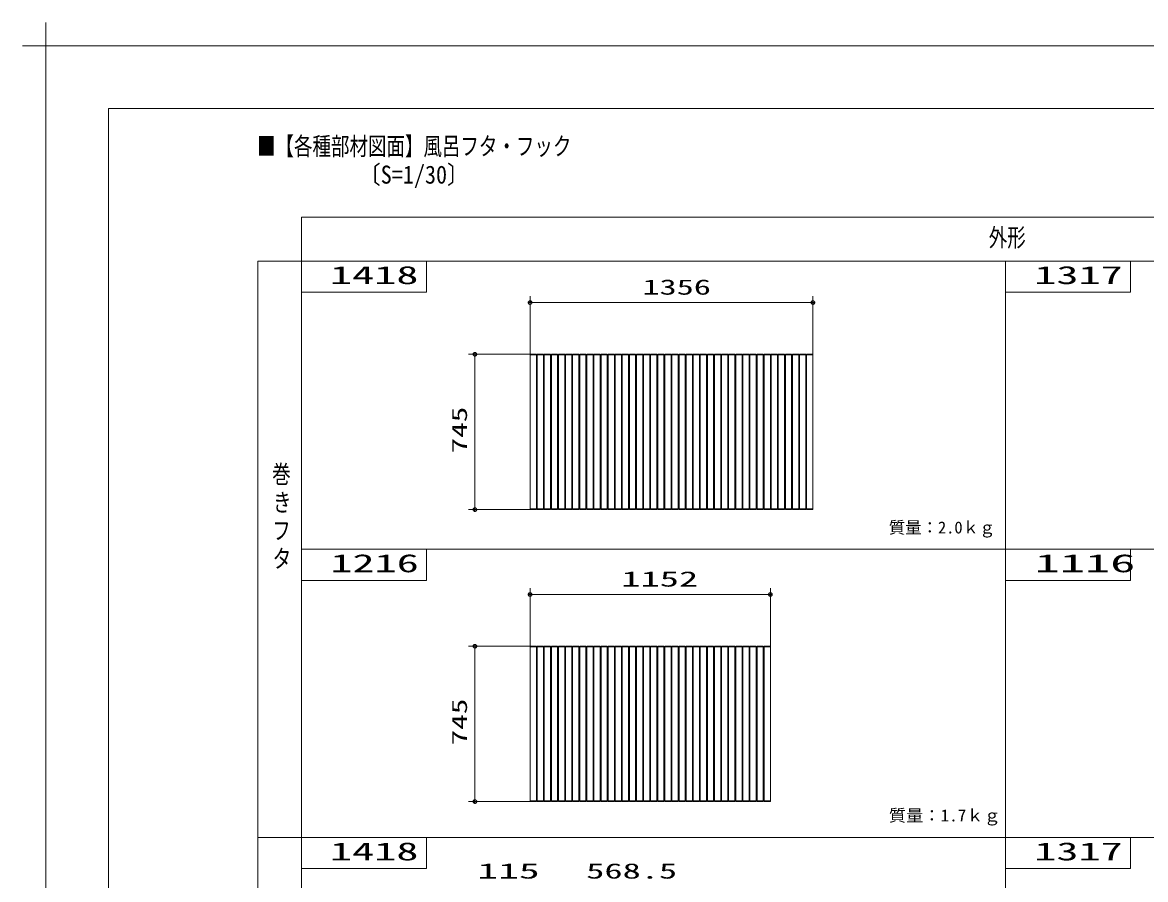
# Model space of a CAD drawing. Units: millimetres on the paper. Extents: x -305 to 305, y -152 to 152.
# Drawn here: x -304.8 to -125.3, y 15.2 to 152.3 of the extents above; entities that cross this region are included whole.
import ezdxf
from ezdxf.enums import TextEntityAlignment as Align

# ---------------------------------------------------------------- set-up
doc = ezdxf.new("R2010")
doc.units = ezdxf.units.MM
for name, color, linetype, lineweight in [('0-0_PV', 7, 'Continuous', 9), ('0-1_S1', 7, 'Continuous', 9), ('0-2_0', 7, 'Continuous', 9), ('0-6_1図面枠', 7, 'Continuous', 9), ('0-7_図面枠', 3, 'Continuous', 9), ('0-8_DEFPOINTS', 7, 'Continuous', 9)]:
    doc.layers.add(name, color=color, linetype=linetype, lineweight=lineweight)
doc.styles.add('ＭＳ ゴシック', font='')
doc.styles.get('ＭＳ ゴシック').set_extended_font_data('MS Gothic')

# ---------------------------------------------------------------- blocks, each defined once
blk = doc.blocks.new('_DOTSMALL')
at = {"layer": '0-2_0'}
for p, q in [((0.0746, 0.1), (-0.0746, 0.1)), ((0.1223, -0.0248), (-0.1223, -0.0248))]:
    blk.add_line(p, q, dxfattribs=at)
for points in [[(0.125, 0), (0.124, 0.0157), (0.1211, 0.0311), (0.1162, 0.046), (0.1095, 0.0602), (0.1011, 0.0735), (0.0911, 0.0856), (0.0797, 0.0963), (0.067, 0.1055), (0.0532, 0.1131), (0.0386, 0.1189), (0.0234, 0.1228), (0.0078, 0.1248), (-0.0078, 0.1248), (-0.0234, 0.1228), (-0.0386, 0.1189), (-0.0532, 0.1131), (-0.067, 0.1055), (-0.0797, 0.0963), (-0.0911, 0.0856), (-0.1011, 0.0735), (-0.1095, 0.0602), (-0.1162, 0.046), (-0.1211, 0.0311), (-0.124, 0.0157), (-0.125, 0), (0, 0)], [(-0.125, 0), (-0.124, -0.0157), (-0.1211, -0.0311), (-0.1162, -0.046), (-0.1095, -0.0602), (-0.1011, -0.0735), (-0.0911, -0.0856), (-0.0797, -0.0963), (-0.067, -0.1055), (-0.0532, -0.1131), (-0.0386, -0.1189), (-0.0234, -0.1228), (-0.0078, -0.1248), (0.0078, -0.1248), (0.0234, -0.1228), (0.0386, -0.1189), (0.0532, -0.1131), (0.067, -0.1055), (0.0797, -0.0963), (0.0911, -0.0856), (0.1011, -0.0735), (0.1095, -0.0602), (0.1162, -0.046), (0.1211, -0.0311), (0.124, -0.0157), (0.125, 0), (0, 0)]]:
    blk.add_lwpolyline(points, close=True, dxfattribs=at)
blk = doc.blocks.new('グループ-6')
at = {"layer": '0-6_1図面枠'}
for p, q in [((-4200, 2895), (-4200, 3045)), ((-4275, 2970), (-4125, 2970))]:
    blk.add_line(p, q, dxfattribs=at)

msp = doc.modelspace()

# ---------------------------------------------------------------- linework, layer by layer
at = {"layer": '0-0_PV'}
for p, q in [((-260.171, 121.117), (-260.171, -116.19)), ((-260.171, 121.117), (102.444, 121.117)), ((-267.171, 114.117), (-267.171, -116.19)), ((-267.171, 114.117), (102.444, 114.117)), ((-240.171, 114.117), (-240.171, 109.117)), ((-147.671, 114.117), (-147.671, -116.19)), ((-127.671, 114.117), (-127.671, 109.117)), ((-260.171, 109.117), (-240.171, 109.117)), ((-147.671, 109.117), (-127.671, 109.117)), ((-260.171, 68.055), (-35.171, 68.055)), ((-240.171, 68.055), (-240.171, 63.055)), ((-127.671, 68.055), (-127.671, 63.055)), ((-260.171, 63.055), (-240.171, 63.055)), ((-147.671, 63.055), (-127.671, 63.055)), ((-267.171, 21.993), (102.444, 21.993)), ((-240.171, 21.993), (-240.171, 16.993)), ((-127.671, 21.993), (-127.671, 16.993)), ((-260.171, 16.993), (-240.171, 16.993)), ((-147.671, 16.993), (-127.671, 16.993))]:
    msp.add_line(p, q, dxfattribs=at)
at = {"layer": '0-1_S1'}
for p, q in [((-223.643, 99.212), (-223.643, 108.473)), ((-178.443, 99.212), (-178.443, 108.473)), ((-223.643, 107.473), (-178.443, 107.473)), ((-223.643, 99.212), (-233.46, 99.212)), ((-232.46, 74.379), (-232.46, 99.212)), ((-223.643, 99.212), (-223.643, 74.379)), ((-223.643, 99.212), (-222.643, 99.212)), ((-223.643, 99.112), (-178.443, 99.112)), ((-222.643, 99.212), (-222.643, 74.379)), ((-222.509, 99.212), (-222.509, 74.379)), ((-222.509, 99.212), (-221.509, 99.212)), ((-221.509, 99.212), (-221.509, 74.379)), ((-221.376, 99.212), (-220.376, 99.212)), ((-221.376, 99.212), (-221.376, 74.379)), ((-220.376, 99.212), (-220.376, 74.379)), ((-220.243, 99.212), (-220.243, 74.379)), ((-220.243, 99.212), (-219.243, 99.212)), ((-219.243, 99.212), (-219.243, 74.379)), ((-219.109, 99.212), (-218.109, 99.212)), ((-218.109, 99.212), (-218.109, 74.379)), ((-217.976, 99.212), (-217.976, 74.379)), ((-217.976, 99.212), (-216.976, 99.212)), ((-216.976, 99.212), (-216.976, 74.379)), ((-216.843, 99.212), (-216.843, 74.379)), ((-215.709, 99.212), (-215.709, 74.379)), ((-215.709, 99.212), (-214.709, 99.212)), ((-214.709, 99.212), (-214.709, 74.379)), ((-214.576, 99.212), (-213.576, 99.212)), ((-214.576, 99.212), (-214.576, 74.379)), ((-213.576, 99.212), (-213.576, 74.379)), ((-213.443, 99.212), (-212.443, 99.212)), ((-213.443, 99.212), (-213.443, 74.379)), ((-212.443, 99.212), (-212.443, 74.379)), ((-212.309, 99.212), (-211.309, 99.212)), ((-212.309, 99.212), (-212.309, 74.379)), ((-211.309, 99.212), (-211.309, 74.379)), ((-211.176, 99.212), (-211.176, 74.379)), ((-211.176, 99.212), (-210.176, 99.212)), ((-210.176, 99.212), (-210.176, 74.379)), ((-210.043, 99.212), (-210.043, 74.379)), ((-210.043, 99.212), (-209.043, 99.212)), ((-209.043, 99.212), (-209.043, 74.379)), ((-208.909, 99.212), (-208.909, 74.379)), ((-208.909, 99.212), (-207.909, 99.212)), ((-207.909, 99.212), (-207.909, 74.379)), ((-207.776, 99.212), (-207.776, 74.379)), ((-207.776, 99.212), (-206.776, 99.212)), ((-206.776, 99.212), (-206.776, 74.379)), ((-206.643, 99.212), (-206.643, 74.379)), ((-206.643, 99.212), (-205.643, 99.212)), ((-205.643, 99.212), (-205.643, 74.379)), ((-205.509, 99.212), (-205.509, 74.379)), ((-205.509, 99.212), (-204.509, 99.212)), ((-204.509, 99.212), (-204.509, 74.379)), ((-204.376, 99.212), (-204.376, 74.379)), ((-204.376, 99.212), (-203.376, 99.212)), ((-203.376, 99.212), (-203.376, 74.379)), ((-203.243, 99.212), (-203.243, 74.379)), ((-203.243, 99.212), (-202.243, 99.212)), ((-202.243, 99.212), (-202.243, 74.379)), ((-202.109, 99.212), (-202.109, 74.379)), ((-202.109, 99.212), (-201.109, 99.212)), ((-201.109, 99.212), (-201.109, 74.379)), ((-200.976, 99.212), (-200.976, 74.379)), ((-200.976, 99.212), (-199.976, 99.212)), ((-199.976, 99.212), (-199.976, 74.379)), ((-199.843, 99.212), (-199.843, 74.379)), ((-199.843, 99.212), (-198.843, 99.212)), ((-198.843, 99.212), (-198.843, 74.379)), ((-198.709, 99.212), (-198.709, 74.379)), ((-198.709, 99.212), (-197.709, 99.212)), ((-197.709, 99.212), (-197.709, 74.379)), ((-197.576, 99.212), (-197.576, 74.379)), ((-197.576, 99.212), (-196.576, 99.212)), ((-196.576, 99.212), (-196.576, 74.379)), ((-196.443, 99.212), (-196.443, 74.379)), ((-196.443, 99.212), (-195.443, 99.212)), ((-195.443, 99.212), (-195.443, 74.379)), ((-195.309, 99.212), (-195.309, 74.379)), ((-195.309, 99.212), (-194.309, 99.212)), ((-194.309, 99.212), (-194.309, 74.379)), ((-194.176, 99.212), (-194.176, 74.379)), ((-194.176, 99.212), (-193.176, 99.212)), ((-193.176, 99.212), (-193.176, 74.379)), ((-193.043, 99.212), (-193.043, 74.379)), ((-193.043, 99.212), (-192.043, 99.212)), ((-192.043, 99.212), (-192.043, 74.379)), ((-191.909, 99.212), (-191.909, 74.379)), ((-191.909, 99.212), (-190.909, 99.212)), ((-190.909, 99.212), (-190.909, 74.379)), ((-190.776, 99.212), (-190.776, 74.379)), ((-190.776, 99.212), (-189.776, 99.212)), ((-189.776, 99.212), (-189.776, 74.379)), ((-189.643, 99.212), (-189.643, 74.379)), ((-189.643, 99.212), (-188.643, 99.212)), ((-188.643, 99.212), (-188.643, 74.379)), ((-188.509, 99.212), (-188.509, 74.379)), ((-188.509, 99.212), (-187.509, 99.212)), ((-187.509, 99.212), (-187.509, 74.379)), ((-187.376, 99.212), (-187.376, 74.379)), ((-187.376, 99.212), (-186.376, 99.212)), ((-186.376, 99.212), (-186.376, 74.379)), ((-186.243, 99.212), (-186.243, 74.379)), ((-186.243, 99.212), (-185.243, 99.212)), ((-185.243, 99.212), (-185.243, 74.379)), ((-185.109, 99.212), (-185.109, 74.379)), ((-185.109, 99.212), (-184.109, 99.212)), ((-184.109, 99.212), (-184.109, 74.379)), ((-183.976, 99.212), (-183.976, 74.379)), ((-183.976, 99.212), (-182.976, 99.212)), ((-182.976, 99.212), (-182.976, 74.379)), ((-182.843, 99.212), (-182.843, 74.379)), ((-182.843, 99.212), (-181.843, 99.212)), ((-181.843, 99.212), (-181.843, 74.379)), ((-181.709, 99.212), (-181.709, 74.379)), ((-181.709, 99.212), (-180.709, 99.212)), ((-180.709, 99.212), (-180.709, 74.379)), ((-180.576, 99.212), (-180.576, 74.379)), ((-180.576, 99.212), (-179.576, 99.212)), ((-179.576, 99.212), (-179.576, 74.379)), ((-179.443, 99.212), (-179.443, 74.379)), ((-179.443, 99.212), (-178.443, 99.212)), ((-178.443, 99.212), (-178.443, 74.379)), ((-223.643, 74.379), (-233.46, 74.379)), ((-223.643, 74.479), (-178.443, 74.479)), ((-223.643, 74.379), (-222.643, 74.379)), ((-222.509, 74.379), (-221.509, 74.379)), ((-221.376, 74.379), (-220.376, 74.379)), ((-220.243, 74.379), (-219.243, 74.379)), ((-217.976, 74.379), (-216.976, 74.379)), ((-216.843, 74.379), (-215.843, 74.379)), ((-215.709, 74.379), (-214.709, 74.379)), ((-214.576, 74.379), (-213.576, 74.379)), ((-213.443, 74.379), (-212.443, 74.379)), ((-212.309, 74.379), (-211.309, 74.379)), ((-211.176, 74.379), (-210.176, 74.379)), ((-210.043, 74.379), (-209.043, 74.379)), ((-208.909, 74.379), (-207.909, 74.379)), ((-207.776, 74.379), (-206.776, 74.379)), ((-206.643, 74.379), (-205.643, 74.379)), ((-205.509, 74.379), (-204.509, 74.379)), ((-204.376, 74.379), (-203.376, 74.379)), ((-203.243, 74.379), (-202.243, 74.379)), ((-202.109, 74.379), (-201.109, 74.379)), ((-200.976, 74.379), (-199.976, 74.379)), ((-199.843, 74.379), (-198.843, 74.379)), ((-198.709, 74.379), (-197.709, 74.379)), ((-197.576, 74.379), (-196.576, 74.379)), ((-196.443, 74.379), (-195.443, 74.379)), ((-195.309, 74.379), (-194.309, 74.379)), ((-194.176, 74.379), (-193.176, 74.379)), ((-193.043, 74.379), (-192.043, 74.379)), ((-191.909, 74.379), (-190.909, 74.379)), ((-190.776, 74.379), (-189.776, 74.379)), ((-189.643, 74.379), (-188.643, 74.379)), ((-188.509, 74.379), (-187.509, 74.379)), ((-187.376, 74.379), (-186.376, 74.379)), ((-186.243, 74.379), (-185.243, 74.379)), ((-185.109, 74.379), (-184.109, 74.379)), ((-183.976, 74.379), (-182.976, 74.379)), ((-182.843, 74.379), (-181.843, 74.379)), ((-181.709, 74.379), (-180.709, 74.379)), ((-180.576, 74.379), (-179.576, 74.379)), ((-179.443, 74.379), (-178.443, 74.379)), ((-223.643, 52.545), (-223.643, 61.806)), ((-185.243, 52.545), (-185.243, 61.806)), ((-223.643, 60.806), (-185.243, 60.806)), ((-223.643, 52.545), (-233.46, 52.545)), ((-232.46, 27.712), (-232.46, 52.545)), ((-223.643, 52.545), (-223.643, 27.712)), ((-223.643, 52.545), (-222.643, 52.545)), ((-223.643, 52.445), (-185.243, 52.445)), ((-222.643, 52.545), (-222.643, 27.712)), ((-222.509, 52.545), (-222.509, 27.712)), ((-222.509, 52.545), (-221.509, 52.545)), ((-221.509, 52.545), (-221.509, 27.712)), ((-221.376, 52.545), (-220.376, 52.545)), ((-221.376, 52.545), (-221.376, 27.712)), ((-220.376, 52.545), (-220.376, 27.712)), ((-220.243, 52.545), (-220.243, 27.712)), ((-220.243, 52.545), (-219.243, 52.545)), ((-219.243, 52.545), (-219.243, 27.712)), ((-219.109, 52.545), (-218.109, 52.545)), ((-218.109, 52.545), (-218.109, 27.712)), ((-217.976, 52.545), (-217.976, 27.712)), ((-217.976, 52.545), (-216.976, 52.545)), ((-216.976, 52.545), (-216.976, 27.712)), ((-216.843, 52.545), (-216.843, 27.712)), ((-215.709, 52.545), (-215.709, 27.712)), ((-215.709, 52.545), (-214.709, 52.545)), ((-214.709, 52.545), (-214.709, 27.712)), ((-214.576, 52.545), (-213.576, 52.545)), ((-214.576, 52.545), (-214.576, 27.712)), ((-213.576, 52.545), (-213.576, 27.712)), ((-213.443, 52.545), (-212.443, 52.545)), ((-213.443, 52.545), (-213.443, 27.712)), ((-212.443, 52.545), (-212.443, 27.712)), ((-212.309, 52.545), (-211.309, 52.545)), ((-212.309, 52.545), (-212.309, 27.712)), ((-211.309, 52.545), (-211.309, 27.712)), ((-211.176, 52.545), (-211.176, 27.712)), ((-211.176, 52.545), (-210.176, 52.545)), ((-210.176, 52.545), (-210.176, 27.712)), ((-210.043, 52.545), (-210.043, 27.712)), ((-210.043, 52.545), (-209.043, 52.545)), ((-209.043, 52.545), (-209.043, 27.712)), ((-208.909, 52.545), (-208.909, 27.712)), ((-208.909, 52.545), (-207.909, 52.545)), ((-207.909, 52.545), (-207.909, 27.712)), ((-207.776, 52.545), (-207.776, 27.712)), ((-207.776, 52.545), (-206.776, 52.545)), ((-206.776, 52.545), (-206.776, 27.712)), ((-206.643, 52.545), (-206.643, 27.712)), ((-206.643, 52.545), (-205.643, 52.545)), ((-205.643, 52.545), (-205.643, 27.712)), ((-205.509, 52.545), (-205.509, 27.712)), ((-205.509, 52.545), (-204.509, 52.545)), ((-204.509, 52.545), (-204.509, 27.712)), ((-204.376, 52.545), (-204.376, 27.712)), ((-204.376, 52.545), (-203.376, 52.545)), ((-203.376, 52.545), (-203.376, 27.712)), ((-203.243, 52.545), (-203.243, 27.712)), ((-203.243, 52.545), (-202.243, 52.545)), ((-202.243, 52.545), (-202.243, 27.712)), ((-202.109, 52.545), (-202.109, 27.712)), ((-202.109, 52.545), (-201.109, 52.545)), ((-201.109, 52.545), (-201.109, 27.712)), ((-200.976, 52.545), (-200.976, 27.712)), ((-200.976, 52.545), (-199.976, 52.545)), ((-199.976, 52.545), (-199.976, 27.712)), ((-199.843, 52.545), (-199.843, 27.712)), ((-199.843, 52.545), (-198.843, 52.545)), ((-198.843, 52.545), (-198.843, 27.712)), ((-198.709, 52.545), (-198.709, 27.712)), ((-198.709, 52.545), (-197.709, 52.545)), ((-197.709, 52.545), (-197.709, 27.712)), ((-197.576, 52.545), (-197.576, 27.712)), ((-197.576, 52.545), (-196.576, 52.545)), ((-196.576, 52.545), (-196.576, 27.712)), ((-196.443, 52.545), (-196.443, 27.712)), ((-196.443, 52.545), (-195.443, 52.545)), ((-195.443, 52.545), (-195.443, 27.712)), ((-195.309, 52.545), (-195.309, 27.712)), ((-195.309, 52.545), (-194.309, 52.545)), ((-194.309, 52.545), (-194.309, 27.712)), ((-194.176, 52.545), (-194.176, 27.712)), ((-194.176, 52.545), (-193.176, 52.545)), ((-193.176, 52.545), (-193.176, 27.712)), ((-193.043, 52.545), (-193.043, 27.712)), ((-193.043, 52.545), (-192.043, 52.545)), ((-192.043, 52.545), (-192.043, 27.712)), ((-191.909, 52.545), (-191.909, 27.712)), ((-191.909, 52.545), (-190.909, 52.545)), ((-190.909, 52.545), (-190.909, 27.712)), ((-190.776, 52.545), (-190.776, 27.712)), ((-190.776, 52.545), (-189.776, 52.545)), ((-189.776, 52.545), (-189.776, 27.712)), ((-189.643, 52.545), (-189.643, 27.712)), ((-189.643, 52.545), (-188.643, 52.545)), ((-188.643, 52.545), (-188.643, 27.712)), ((-188.509, 52.545), (-188.509, 27.712)), ((-188.509, 52.545), (-187.509, 52.545)), ((-187.509, 52.545), (-187.509, 27.712)), ((-187.376, 52.545), (-187.376, 27.712)), ((-187.376, 52.545), (-186.376, 52.545)), ((-186.376, 52.545), (-186.376, 27.712)), ((-186.243, 52.545), (-186.243, 27.712)), ((-186.243, 52.545), (-185.243, 52.545)), ((-185.243, 52.545), (-185.243, 27.712)), ((-223.643, 27.712), (-233.46, 27.712)), ((-223.643, 27.812), (-185.243, 27.812)), ((-223.643, 27.712), (-222.643, 27.712)), ((-222.509, 27.712), (-221.509, 27.712)), ((-221.376, 27.712), (-220.376, 27.712)), ((-220.243, 27.712), (-219.243, 27.712)), ((-217.976, 27.712), (-216.976, 27.712)), ((-216.843, 27.712), (-215.843, 27.712)), ((-215.709, 27.712), (-214.709, 27.712)), ((-214.576, 27.712), (-213.576, 27.712)), ((-213.443, 27.712), (-212.443, 27.712)), ((-212.309, 27.712), (-211.309, 27.712)), ((-211.176, 27.712), (-210.176, 27.712)), ((-210.043, 27.712), (-209.043, 27.712)), ((-208.909, 27.712), (-207.909, 27.712)), ((-207.776, 27.712), (-206.776, 27.712)), ((-206.643, 27.712), (-205.643, 27.712)), ((-205.509, 27.712), (-204.509, 27.712)), ((-204.376, 27.712), (-203.376, 27.712)), ((-203.243, 27.712), (-202.243, 27.712)), ((-202.109, 27.712), (-201.109, 27.712)), ((-200.976, 27.712), (-199.976, 27.712)), ((-199.843, 27.712), (-198.843, 27.712)), ((-198.709, 27.712), (-197.709, 27.712)), ((-197.576, 27.712), (-196.576, 27.712)), ((-196.443, 27.712), (-195.443, 27.712)), ((-195.309, 27.712), (-194.309, 27.712)), ((-194.176, 27.712), (-193.176, 27.712)), ((-193.043, 27.712), (-192.043, 27.712)), ((-191.909, 27.712), (-190.909, 27.712)), ((-190.776, 27.712), (-189.776, 27.712)), ((-189.643, 27.712), (-188.643, 27.712)), ((-188.509, 27.712), (-187.509, 27.712)), ((-187.376, 27.712), (-186.376, 27.712)), ((-186.243, 27.712), (-185.243, 27.712))]:
    msp.add_line(p, q, dxfattribs=at)
for points in [[(-219.109, 99.212), (-219.109, 74.379), (-218.109, 74.379)], [(-216.843, 99.212), (-215.843, 99.212), (-215.843, 74.379)], [(-219.109, 52.545), (-219.109, 27.712), (-218.109, 27.712)], [(-216.843, 52.545), (-215.843, 52.545), (-215.843, 27.712)]]:
    msp.add_lwpolyline(points, dxfattribs=at)
at = {"layer": '0-7_図面枠'}
msp.add_lwpolyline([(-291.017, -138.498), (108.983, -138.498), (108.983, 138.502), (-291.017, 138.502)], close=True, dxfattribs=at)
at = {"layer": '0-8_DEFPOINTS'}
for p in [(118.983, 148.502), (-301.017, -148.498)]:
    msp.add_line(p, (-301.017, 148.502), dxfattribs=at)

# ---------------------------------------------------------------- block references
at = {"layer": '0-1_S1', "xscale": 2.32, "yscale": 2.32}
for p, rotation in [((-223.643, 107.473), 180), ((-232.46, 99.212), 90), ((-232.46, 74.379), 270), ((-223.643, 60.806), 180), ((-232.46, 52.545), 90), ((-232.46, 27.712), 270)]:
    msp.add_blockref('_DOTSMALL', p, dxfattribs=dict(at, rotation=rotation))
for p in [(-178.443, 107.473), (-185.243, 60.806)]:
    msp.add_blockref('_DOTSMALL', p, dxfattribs=at)
at = {"layer": '0-6_1図面枠', "xscale": 0.05, "yscale": 0.05}
msp.add_blockref('グループ-6', (-91.017, 0.002), dxfattribs=at)

# ---------------------------------------------------------------- texts
at = {"layer": '0-0_PV', "style": 'ＭＳ ゴシック'}
for s, height, width, p in [('■【各種部材図面】風呂フタ・フック', 2.889, 0.75, (-267.284, 130.163)), ('         〔S=1/30〕', 2.886, 0.9, (-266.958, 125.622)), ('外形', 2.889, 0.75, (-150.343, 115.562)), ('1418', 2.889, 1.8, (-255.631, 109.562)), ('1317', 2.889, 1.8, (-143.071, 109.562)), ('巻', 2.889, 0.75, (-264.864, 77.741)), ('き', 2.889, 0.75, (-264.746, 73.224)), ('フ', 2.889, 0.75, (-264.854, 68.728)), ('タ', 2.889, 0.75, (-264.767, 64.232)), ('1216', 2.889, 1.8, (-255.571, 63.5)), ('1116', 2.886, 2.05, (-143.004, 63.5)), ('質量：1.7ｋｇ', 1.924, 1.05, (-166.316, 23.955)), ('1418', 2.889, 1.8, (-255.631, 17.438)), ('1317', 2.889, 1.8, (-143.071, 17.438))]:
    msp.add_text(s, height=height, dxfattribs=dict(at, width=width)).set_placement(p, align=Align.BOTTOM_LEFT)
msp.add_text('質量：2.0ｋｇ', height=1.924, dxfattribs=at).set_placement((-166.323, 69.986), align=Align.BOTTOM_LEFT)
at = {"layer": '0-1_S1', "style": 'ＭＳ ゴシック'}
for s, width, p in [('1356', 1.65, (-205.699, 108.003)), ('1152', 1.85, (-209.061, 61.336)), ('115', 2, (-232.066, 14.665)), ('568.5', 1.75, (-214.668, 14.665))]:
    msp.add_text(s, height=2.441, dxfattribs=dict(at, width=width)).set_placement(p, align=Align.BOTTOM_LEFT)
at = {"layer": '0-1_S1', "style": 'ＭＳ ゴシック', "width": 1.5}
for p in [(-232.99, 83.362), (-232.99, 36.695)]:
    msp.add_text('745', height=2.441, rotation=90, dxfattribs=at).set_placement(p, align=Align.BOTTOM_LEFT)

doc.saveas('drawing.dxf')
